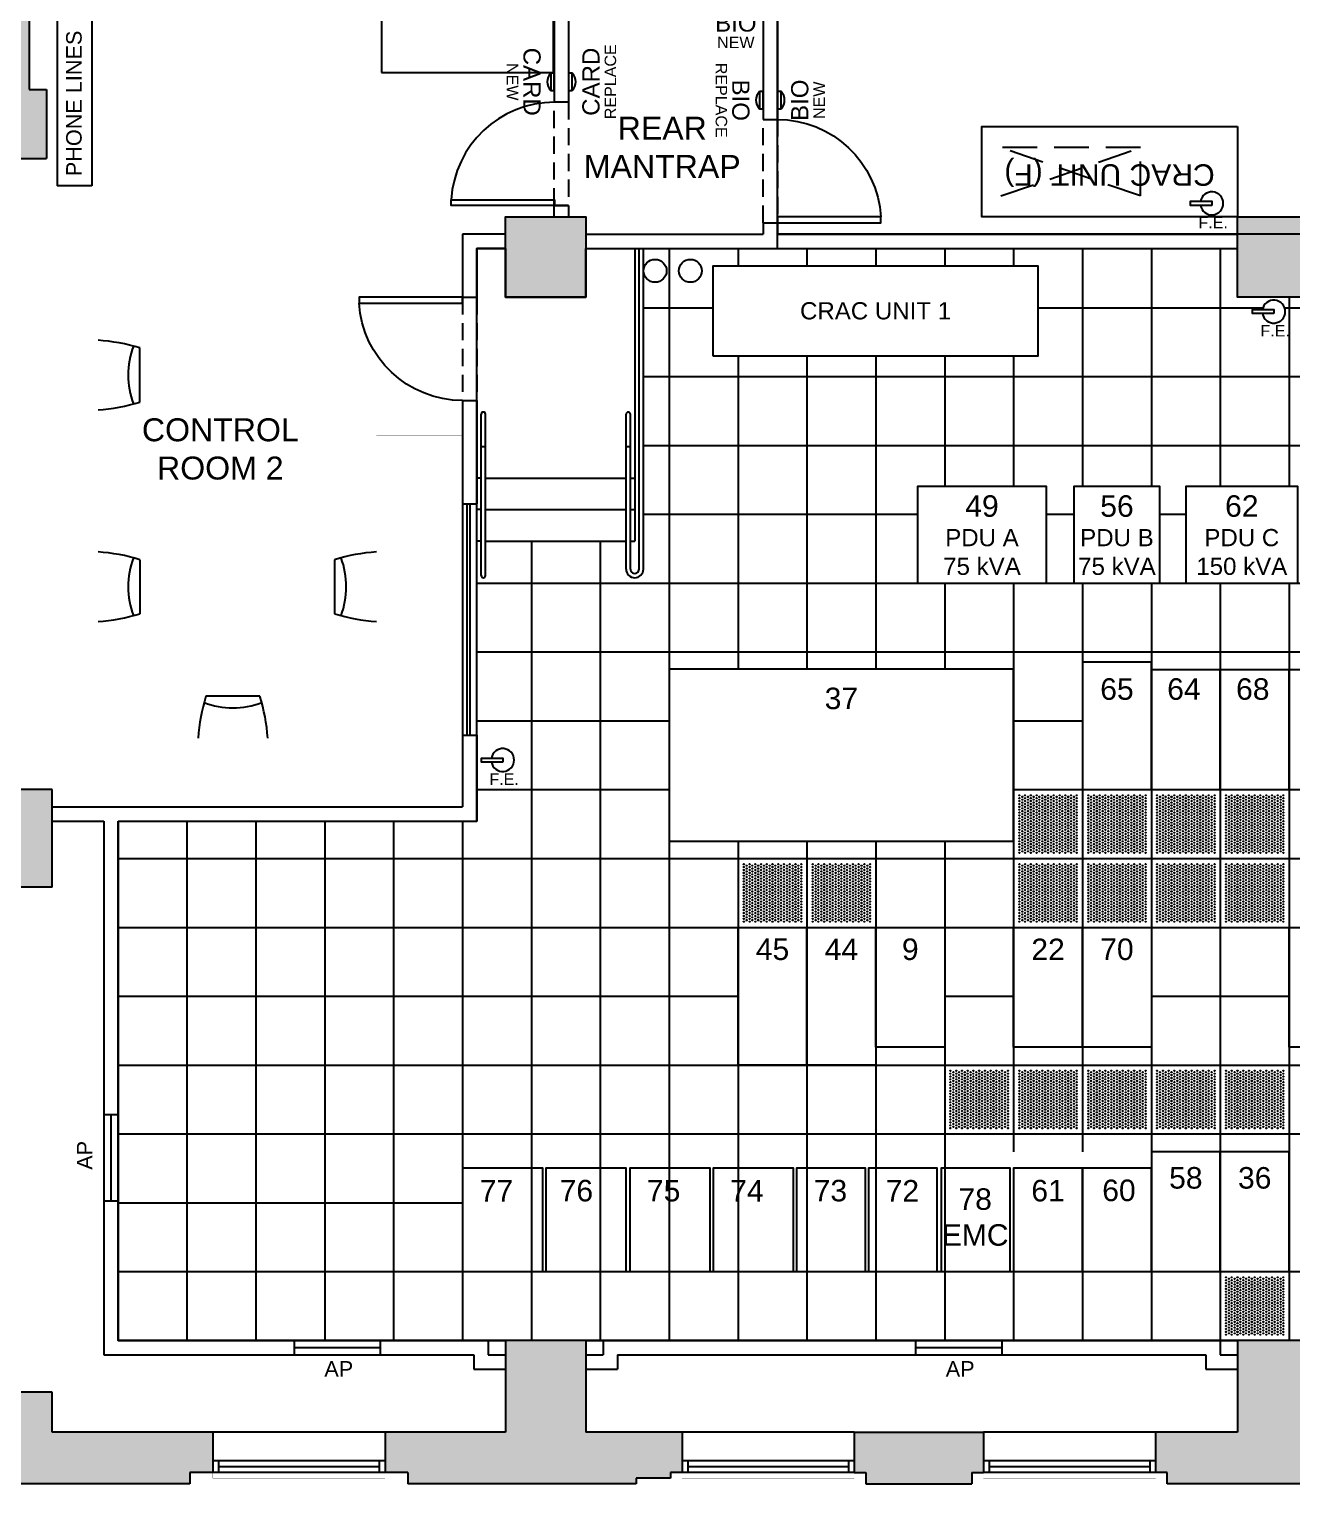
# Model space of a CAD drawing. Header units: inches. Extents: x -858 to 3182, y -300 to 4549.
# Drawn here: x 24 to 464, y 0 to 507 of the extents above; entities that cross this region are included whole.
import ezdxf
from ezdxf.enums import TextEntityAlignment as Align

# ---------------------------------------------------------------- set-up
doc = ezdxf.new("R2010")
doc.units = ezdxf.units.IN
doc.header["$LTSCALE"] = 48
doc.header["$MEASUREMENT"] = 0
doc.linetypes.add('DASHED2', pattern=[0.375, 0.25, -0.125])
doc.linetypes.add('HIDDEN2', pattern=[0.1875, 0.125, -0.0625])
for name, color, linetype in [('A-ACCESS-PANEL', 4, 'Continuous'), ('A-ANNO-TEXT', 1, 'Continuous'), ('A-ANNO-TEXT-CAB#', 2, 'Continuous'), ('A-CAS', 1, 'Continuous'), ('A-COL', 5, 'Continuous'), ('A-DOOR', 1, 'Continuous'), ('A-EXT', 5, 'Continuous'), ('A-FLOR', 4, 'Continuous'), ('A-FLOR-GRID', 8, 'Continuous'), ('A-FLOR-PATT-RAFL', 8, 'Continuous'), ('A-FLOR-STAIRS', 8, 'Continuous'), ('A-hdr', 9, 'HIDDEN2'), ('A-HTC-COL', 9, 'Continuous'), ('A-PAR', 6, 'Continuous'), ('A-PCD', 4, 'Continuous'), ('A-WIN', 1, 'Continuous'), ('E-ELEC-PDU', 5, 'Continuous'), ('F-EXT', 5, 'Continuous'), ('MECH-ACU', 5, 'Continuous'), ('T-EQP', 3, 'Continuous')]:
    doc.layers.add(name, color=color, linetype=linetype)
doc.styles.add('BLTEXT', font='arial.ttf', dxfattribs={"height": 6})
doc.styles.add('ITALICT', font='arial.ttf')
doc.styles.get("Standard").update_dxf_attribs({"font": 'arial.ttf'})
doc.styles.add('style1', font='romans.shx', dxfattribs={"height": 9})

# ---------------------------------------------------------------- blocks, each defined once
blk = doc.blocks.new('x-dor36')
blk.add_lwpolyline([(2, 36), (2, 0), (0, 0), (0, 36)], close=True)
at = {"color": 8}
blk.add_arc((-0.1, -0.04), 36.1, 0.0689, 86.658, dxfattribs=at)
blk = doc.blocks.new('FireEXTING')
blk.add_lwpolyline([(18.58, 8.51), (11.2, 8.51), (11.2, 9.92), (18.58, 9.92)], close=True)
blk.add_arc((18.58, 9.21), 4, 190.1186, 169.8814)
at = {"ltscale": 48, "insert": (19.07, 4.55), "char_height": 4, "width": 9.5181, "attachment_point": 2}
blk.add_mtext('F.E.', dxfattribs=at)
blk = doc.blocks.new('ACCESSCONTROL')
at = {"linetype": 'Continuous'}
blk.add_lwpolyline([(-3, -1.25), (3, -1.25), (3, 0), (-3, 0)], close=True, dxfattribs=at)
blk.add_arc((0, 1.73), 4.22, 224.7603, 315.2397, dxfattribs=at)
at = {"linetype": 'Continuous', "style": 'BLTEXT'}
for tag, height, p in [('ACTYPE', 6, (0, -7.76)), ('ACSTAT', 4, (0, -14.54))]:
    blk.add_attdef(tag, text='', height=height, dxfattribs=at).set_placement(p, align=Align.MIDDLE_CENTER)
blk = doc.blocks.new('VENTTILE')
for centre in [(-22, 22), (-22, 21), (-21, 21.5), (-21, 20.5), (-20, 22), (-20, 21), (-19, 21.5), (-19, 20.5), (-18, 22), (-18, 21), (-17, 21.5), (-17, 20.5), (-16, 22), (-16, 21), (-15, 21.5), (-15, 20.5), (-14, 22), (-14, 21), (-13, 21.5), (-13, 20.5), (-12, 22), (-12, 21), (-11, 21.5), (-11, 20.5), (-10, 22), (-10, 21), (-9, 21.5), (-9, 20.5), (-8, 22), (-8, 21), (-7, 21.5), (-7, 20.5), (-6, 22), (-6, 21), (-5, 21.5), (-5, 20.5), (-4, 22), (-4, 21), (-3, 21.5), (-3, 20.5), (-2, 22), (-2, 21), (-22, 20), (-22, 19), (-22, 18), (-22, 17), (-22, 16), (-21, 19.5), (-21, 18.5), (-21, 17.5), (-21, 16.5), (-21, 15.5), (-20, 20), (-20, 19), (-20, 18), (-20, 17), (-20, 16), (-19, 19.5), (-19, 18.5), (-19, 17.5), (-19, 16.5), (-19, 15.5), (-18, 20), (-18, 19), (-18, 18), (-18, 17), (-18, 16), (-17, 19.5), (-17, 18.5), (-17, 17.5), (-17, 16.5), (-17, 15.5), (-16, 20), (-16, 19), (-16, 18), (-16, 17), (-16, 16), (-15, 19.5), (-15, 18.5), (-15, 17.5), (-15, 16.5), (-15, 15.5), (-14, 20), (-14, 19), (-14, 18), (-14, 17), (-14, 16), (-13, 19.5), (-13, 18.5), (-13, 17.5), (-13, 16.5), (-13, 15.5), (-12, 20), (-12, 19), (-12, 18), (-12, 17), (-12, 16), (-11, 19.5), (-11, 18.5), (-11, 17.5), (-11, 16.5), (-11, 15.5), (-10, 20), (-10, 19), (-10, 18), (-10, 17), (-10, 16), (-9, 19.5), (-9, 18.5), (-9, 17.5), (-9, 16.5), (-9, 15.5), (-8, 20), (-8, 19), (-8, 18), (-8, 17), (-8, 16), (-7, 19.5), (-7, 18.5), (-7, 17.5), (-7, 16.5), (-7, 15.5), (-6, 20), (-6, 19), (-6, 18), (-6, 17), (-6, 16), (-5, 19.5), (-5, 18.5), (-5, 17.5), (-5, 16.5), (-5, 15.5), (-4, 20), (-4, 19), (-4, 18), (-4, 17), (-4, 16), (-3, 19.5), (-3, 18.5), (-3, 17.5), (-3, 16.5), (-3, 15.5), (-2, 20), (-2, 19), (-2, 18), (-2, 17), (-2, 16), (-22, 15), (-22, 14), (-22, 13), (-22, 12), (-22, 11), (-21, 14.5), (-21, 13.5), (-21, 12.5), (-21, 11.5), (-21, 10.5), (-20, 15), (-20, 14), (-20, 13), (-20, 12), (-20, 11), (-19, 14.5), (-19, 13.5), (-19, 12.5), (-19, 11.5), (-19, 10.5), (-18, 15), (-18, 14), (-18, 13), (-18, 12), (-18, 11), (-17, 14.5), (-17, 13.5), (-17, 12.5), (-17, 11.5), (-17, 10.5), (-16, 15), (-16, 14), (-16, 13), (-16, 12), (-16, 11), (-15, 14.5), (-15, 13.5), (-15, 12.5), (-15, 11.5), (-15, 10.5), (-14, 15), (-14, 14), (-14, 13), (-14, 12), (-14, 11), (-13, 14.5), (-13, 13.5), (-13, 12.5), (-13, 11.5), (-13, 10.5), (-12, 15), (-12, 14), (-12, 13), (-12, 12), (-12, 11), (-11, 14.5), (-11, 13.5), (-11, 12.5), (-11, 11.5), (-11, 10.5), (-10, 15), (-10, 14), (-10, 13), (-10, 12), (-10, 11), (-9, 14.5), (-9, 13.5), (-9, 12.5), (-9, 11.5), (-9, 10.5), (-8, 15), (-8, 14), (-8, 13), (-8, 12), (-8, 11), (-7, 14.5), (-7, 13.5), (-7, 12.5), (-7, 11.5), (-7, 10.5), (-6, 15), (-6, 14), (-6, 13), (-6, 12), (-6, 11), (-5, 14.5), (-5, 13.5), (-5, 12.5), (-5, 11.5), (-5, 10.5), (-4, 15), (-4, 14), (-4, 13), (-4, 12), (-4, 11), (-3, 14.5), (-3, 13.5), (-3, 12.5), (-3, 11.5), (-3, 10.5), (-2, 15), (-2, 14), (-2, 13), (-2, 12), (-2, 11), (-22, 10), (-22, 9), (-22, 8), (-22, 7), (-22, 6), (-22, 5), (-21, 9.5), (-21, 8.5), (-21, 7.5), (-21, 6.5), (-21, 5.5), (-20, 10), (-20, 9), (-20, 8), (-20, 7), (-20, 6), (-20, 5), (-19, 9.5), (-19, 8.5), (-19, 7.5), (-19, 6.5), (-19, 5.5), (-18, 10), (-18, 9), (-18, 8), (-18, 7), (-18, 6), (-18, 5), (-17, 9.5), (-17, 8.5), (-17, 7.5), (-17, 6.5), (-17, 5.5), (-16, 10), (-16, 9), (-16, 8), (-16, 7), (-16, 6), (-16, 5), (-15, 9.5), (-15, 8.5), (-15, 7.5), (-15, 6.5), (-15, 5.5), (-14, 10), (-14, 9), (-14, 8), (-14, 7), (-14, 6), (-14, 5), (-13, 9.5), (-13, 8.5), (-13, 7.5), (-13, 6.5), (-13, 5.5), (-12, 10), (-12, 9), (-12, 8), (-12, 7), (-12, 6), (-12, 5), (-11, 9.5), (-11, 8.5), (-11, 7.5), (-11, 6.5), (-11, 5.5), (-10, 10), (-10, 9), (-10, 8), (-10, 7), (-10, 6), (-10, 5), (-9, 9.5), (-9, 8.5), (-9, 7.5), (-9, 6.5), (-9, 5.5), (-8, 10), (-8, 9), (-8, 8), (-8, 7), (-8, 6), (-8, 5), (-7, 9.5), (-7, 8.5), (-7, 7.5), (-7, 6.5), (-7, 5.5), (-6, 10), (-6, 9), (-6, 8), (-6, 7), (-6, 6), (-6, 5), (-5, 9.5), (-5, 8.5), (-5, 7.5), (-5, 6.5), (-5, 5.5), (-4, 10), (-4, 9), (-4, 8), (-4, 7), (-4, 6), (-4, 5), (-3, 9.5), (-3, 8.5), (-3, 7.5), (-3, 6.5), (-3, 5.5), (-2, 10), (-2, 9), (-2, 8), (-2, 7), (-2, 6), (-2, 5), (-22, 4), (-22, 3), (-22, 2), (-21, 4.5), (-21, 3.5), (-21, 2.5), (-20, 4), (-20, 3), (-20, 2), (-19, 4.5), (-19, 3.5), (-19, 2.5), (-18, 4), (-18, 3), (-18, 2), (-17, 4.5), (-17, 3.5), (-17, 2.5), (-16, 4), (-16, 3), (-16, 2), (-15, 4.5), (-15, 3.5), (-15, 2.5), (-14, 4), (-14, 3), (-14, 2), (-13, 4.5), (-13, 3.5), (-13, 2.5), (-12, 4), (-12, 3), (-12, 2), (-11, 4.5), (-11, 3.5), (-11, 2.5), (-10, 4), (-10, 3), (-10, 2), (-9, 4.5), (-9, 3.5), (-9, 2.5), (-8, 4), (-8, 3), (-8, 2), (-7, 4.5), (-7, 3.5), (-7, 2.5), (-6, 4), (-6, 3), (-6, 2), (-5, 4.5), (-5, 3.5), (-5, 2.5), (-4, 4), (-4, 3), (-4, 2), (-3, 4.5), (-3, 3.5), (-3, 2.5), (-2, 4), (-2, 3), (-2, 2)]:
    blk.add_circle(centre, 0.0938)

msp = doc.modelspace()

# ---------------------------------------------------------------- hatches: boundary and pattern name
at = {"layer": 'A-HTC-COL'}
for points in [[(32, 884), (23.99, 884), (23.99, 1096), (31.99, 1096), (31.99, 1124), (23.99, 1124), (23.99, 1128), (11.99, 1128), (11.99, 1124), (3.99, 1124), (3.99, 1096), (11.99, 1096), (12, 884), (4, 884), (4, 856), (12, 856), (12, 686), (4, 686), (4, 658), (12, 658), (12, 486), (6, 486), (6, 462), (4, 462), (4, 456), (0, 456), (0, 420.5), (4, 420.5), (4, 416.5), (18, 416.5), (18, 462), (30, 462), (30, 486), (24, 486), (24, 658), (32, 658), (32, 686), (24, 686), (24, 856), (32, 856)], [(217.97, 413.62), (189.97, 413.62), (189.97, 441.62), (217.97, 441.62)], [(472.97, 413.62), (444.97, 413.62), (444.97, 441.62), (472.97, 441.62)], [(32, 242), (18, 242), (18, 251.5), (4, 251.5), (4, 247.5), (2, 247.5), (2, 235.5), (0, 235.5), (0, 156), (4, 156), (4, 148), (18, 148), (18, 208), (32, 208)], [(18, 32), (18, 88), (4, 88), (4, 80), (0, 80), (0, 32), (0, 0), (32, 0), (80, 0), (80, 4), (88, 4), (88, 18), (87.47, 18), (87.47, 18), (32, 18), (32, 32)], [(217.97, 50), (189.97, 50), (189.97, 18), (148, 18), (148, 4), (156, 4), (156, 0), (235.47, 0), (235.47, 2), (247.47, 2), (247.47, 4), (251.47, 4), (251.47, 18), (217.97, 18)], [(503.97, 18), (472.97, 18), (472.97, 50), (444.97, 50), (444.97, 18), (416.47, 18), (416.47, 4), (420.47, 4), (420.47, 0), (498.72, 0), (498.72, 4), (503.97, 4)], [(311.47, 18), (311.47, 4), (315.47, 4), (315.47, 0), (352.47, 0), (352.47, 4), (356.47, 4), (356.47, 18)]]:
    msp.add_hatch(color=256, dxfattribs=at).paths.add_polyline_path(points)

# ---------------------------------------------------------------- linework, layer by layer
for points in [[(284.72, 435.62), (284.72, 958.14), (684.54, 958.14), (740.12, 1003.57), (791.3, 940.96), (930.57, 940.96), (1070.45, 1055.28), (1269.79, 811.39), (1188.49, 744.94), (1420.75, 460.78), (1346.41, 400.02), (1342.54, 396.86), (1513.41, 187.8), (1513.41, 162.62), (1493.67, 162.62), (1493.67, 17.76), (834, 18), (834, 435.62), (284.72, 435.62)], [(55, 231), (180, 231), (180, 430.62), (189.97, 430.62), (189.97, 413.62), (217.97, 413.62), (217.97, 430.62), (284.72, 430.62), (284.72, 435.62), (444.97, 435.62), (444.97, 441.62), (472.97, 441.62), (472.97, 435.62), (699.97, 435.62), (699.97, 441.62), (727.97, 441.62), (727.97, 435.62), (834, 435.62), (834, 50), (55, 50)]]:
    msp.add_lwpolyline(points, close=True)
at = {"layer": 'A-ACCESS-PANEL', "color": 1}
for p, q in [((50, 128.71), (55, 128.71)), ((52.5, 128.71), (52.5, 98.71)), ((50, 98.71), (55, 98.71)), ((116.47, 45), (116.47, 50)), ((116.47, 47.5), (146.47, 47.5)), ((146.47, 45), (146.47, 50)), ((332.97, 45), (332.97, 50)), ((332.97, 47.5), (362.97, 47.5)), ((362.97, 45), (362.97, 50))]:
    msp.add_line(p, q, dxfattribs=at)
at = {"layer": 'A-CAS'}
for p, q in [((62.56, 377.09), (62.56, 395.96)), ((62.56, 322.16), (62.56, 303.29)), ((130.44, 322.16), (130.44, 303.29)), ((104.43, 274.56), (85.57, 274.56))]:
    msp.add_line(p, q, dxfattribs=at)
msp.add_lwpolyline([(146.75, 492), (206.75, 492), (206.75, 522), (146.75, 522)], close=True, dxfattribs=at)
at = {"layer": 'A-CAS', "const_width": 0.0312}
msp.add_lwpolyline([(18, 439.25), (48, 439.25), (48, 260), (145, 260), (145, 365.45), (175, 365.45)], dxfattribs=at)
at = {"layer": 'A-CAS'}
for centre, radius, start, end in [((43.56, 333.81), 64.99, 73.0021, 86.0822), ((87.28, 386.53), 28.78, 159.5124, 200.4877), ((43.56, 439.24), 64.99, 273.9179, 286.998), ((43.56, 260.01), 64.99, 73.002, 86.0821), ((149.44, 260.01), 64.99, 93.9179, 106.998), ((87.28, 312.72), 28.78, 159.5123, 200.4876), ((105.72, 312.72), 28.78, 339.5124, 20.4877), ((43.56, 365.44), 64.99, 273.9178, 286.9979), ((149.44, 365.44), 64.99, 253.0021, 266.0822), ((147.72, 255.56), 64.99, 163.0021, 176.0822), ((42.28, 255.56), 64.99, 3.9179, 16.998), ((95, 299.28), 28.78, 249.5124, 290.4877)]:
    msp.add_arc(centre, radius, start, end, dxfattribs=at)
at = {"layer": 'A-COL'}
for points in [[(217.97, 413.62), (189.97, 413.62), (189.97, 441.62), (217.97, 441.62)], [(472.97, 413.62), (444.97, 413.62), (444.97, 441.62), (472.97, 441.62)]]:
    msp.add_lwpolyline(points, close=True, dxfattribs=at)
at = {"layer": 'A-EXT'}
for p, q in [((24, 658), (24, 486)), ((24, 486), (30, 486)), ((30, 486), (30, 462)), ((18, 462), (30, 462)), ((32, 242), (18, 242)), ((32, 208), (32, 242)), ((32, 208), (18, 208)), ((217.97, 50), (189.97, 50)), ((189.97, 50), (189.97, 18)), ((217.97, 50), (217.97, 18)), ((444.97, 50), (444.97, 18)), ((472.97, 50), (444.97, 50)), ((32, 32), (18, 32)), ((32, 18), (32, 32)), ((88, 18), (32, 18)), ((88, 18), (88, 4)), ((90, 18), (90, 18)), ((146, 18), (146, 18)), ((189.97, 18), (147.47, 18)), ((148, 18), (148, 4)), ((251.47, 18), (217.97, 18)), ((251.47, 18), (251.47, 4)), ((311.47, 18), (356.47, 18)), ((311.47, 18), (311.47, 4)), ((356.47, 18), (356.47, 4)), ((416.47, 18), (416.47, 4)), ((444.97, 18), (416.47, 18)), ((32, 0), (0, 0)), ((88, 4), (80, 4)), ((80, 4), (80, 0)), ((156, 4), (148, 4)), ((156, 4), (156, 0)), ((235.47, 0), (156, 0)), ((235.47, 2), (235.47, 0)), ((247.47, 2), (235.47, 2)), ((247.47, 4), (247.47, 2)), ((251.47, 4), (247.47, 4)), ((311.47, 4), (315.47, 4)), ((315.47, 4), (315.47, 0)), ((352.47, 4), (352.47, 0)), ((352.47, 4), (356.47, 4)), ((420.47, 4), (416.47, 4)), ((420.47, 0), (420.47, 4)), ((498.72, 0), (420.47, 0)), ((80, 0), (32, 0))]:
    msp.add_line(p, q, dxfattribs=at)
msp.add_lwpolyline([(315.47, 0), (352.47, 0)], dxfattribs=at)
at = {"layer": 'A-FLOR', "color": 1}
for p, q in [((235, 430.62), (235, 328.62)), ((181.5, 350.62), (180, 350.62)), ((183, 350.62), (232, 350.62)), ((233.5, 350.62), (235, 350.62)), ((181.5, 339.62), (180, 339.62)), ((183, 339.62), (232, 339.62)), ((233.5, 339.62), (235, 339.62)), ((181.5, 328.62), (180, 328.62)), ((233.5, 328.62), (235, 328.62))]:
    msp.add_line(p, q, dxfattribs=at)
msp.add_lwpolyline([(183, 328.62), (232, 328.62)], dxfattribs=at)
at = {"layer": 'A-FLOR-PATT-RAFL'}
for p, q in [((247, 430.62), (247, 50)), ((271, 430.62), (271, 424.62)), ((295, 430.62), (295, 424.62)), ((319, 430.62), (319, 424.62)), ((343, 430.62), (343, 424.62)), ((367, 430.62), (367, 424.62)), ((391, 430.62), (391, 347.62)), ((415, 430.62), (415, 347.62)), ((439, 430.62), (439, 347.62)), ((463, 413.62), (463, 347.62)), ((238, 410), (262.35, 410)), ((375.45, 410), (453.87, 410)), ((461.39, 410), (469.97, 410)), ((271, 393.12), (271, 284)), ((295, 393.12), (295, 284)), ((319, 393.12), (319, 284)), ((343, 393.12), (343, 347.62)), ((367, 393.12), (367, 347.62)), ((238, 386), (469.97, 386)), ((238, 362), (469.97, 362)), ((238, 338), (333.48, 338)), ((378.48, 338), (388, 338)), ((418, 338), (427, 338)), ((199, 328.62), (199, 50)), ((223, 328.62), (223, 50)), ((180, 314), (829, 314)), ((343, 314), (343, 284)), ((367, 314), (367, 115.71)), ((391, 314), (391, 115.71)), ((415, 314), (415, 194)), ((439, 314), (439, 194)), ((463, 314), (463, 50)), ((180, 290), (829, 290)), ((180, 266), (247, 266)), ((367, 266), (391, 266)), ((180, 242), (247, 242)), ((367, 242), (829, 242)), ((79, 231), (79, 50)), ((103, 231), (103, 122)), ((127, 231), (127, 122)), ((151, 231), (151, 122)), ((175, 231), (175, 122)), ((271, 224), (271, 50)), ((295, 224), (295, 50)), ((319, 224), (319, 50)), ((343, 224), (343, 50)), ((55, 218), (829, 218)), ((55, 194), (829, 194)), ((415, 194), (415, 115.71)), ((439, 194), (439, 50)), ((55, 170), (79, 170)), ((79, 170), (271, 170)), ((343, 170), (367, 170)), ((415, 170), (463, 170)), ((55, 146), (79, 146)), ((79, 146), (829, 146)), ((103, 128), (103, 50)), ((127, 128), (127, 50)), ((151, 128), (151, 50)), ((175, 128), (175, 50)), ((55, 122), (829, 122)), ((55, 98), (175, 98)), ((55, 74), (151, 74)), ((151, 74), (367, 74)), ((367, 74), (367, 50)), ((391, 74), (391, 50)), ((415, 74), (415, 50)), ((439, 74), (829, 74)), ((183.97, 50), (189.97, 50)), ((217.97, 50), (223.97, 50)), ((439, 50), (444.97, 50))]:
    msp.add_line(p, q, dxfattribs=at)
at = {"layer": 'A-FLOR-STAIRS', "color": 1}
for p, q in [((236.5, 318.87), (236.5, 430.62)), ((238, 318.87), (238, 430.62)), ((181.5, 316.62), (181.5, 372.87)), ((183, 316.62), (183, 372.87)), ((232, 318.87), (232, 372.87)), ((233.5, 318.87), (233.5, 372.87)), ((181.5, 361.62), (183, 361.62)), ((232, 361.62), (233.5, 361.62))]:
    msp.add_line(p, q, dxfattribs=at)
for centre, radius, start, end in [((182.25, 372.87), 0.75, 0.0003, 180.0003), ((232.75, 372.87), 0.75, 359.9997, 179.9997), ((182.25, 316.62), 0.75, 180.0003, 0.0003), ((235, 318.87), 3, 179.9996, 359.9996), ((235, 318.87), 1.5, 179.9134, 359.9996)]:
    msp.add_arc(centre, radius, start, end, dxfattribs=at)
at = {"layer": 'A-hdr'}
for p, q in [((206.97, 445.62), (206.97, 481.62)), ((211.97, 481.62), (211.97, 445.62)), ((279.72, 439.62), (279.72, 475.62)), ((284.72, 475.62), (284.72, 439.62)), ((175, 413.62), (175, 377.62)), ((180, 413.62), (180, 377.62))]:
    msp.add_line(p, q, dxfattribs=at)
at = {"layer": 'A-PAR'}
for p, q in [((206.97, 522), (206.97, 481.62)), ((211.97, 517), (211.97, 481.62)), ((279.72, 517), (279.72, 475.62)), ((284.72, 511), (284.72, 475.62)), ((211.97, 481.62), (206.97, 481.62)), ((211.97, 481.62), (206.97, 481.62)), ((279.72, 475.62), (284.72, 475.62)), ((206.97, 441.62), (206.97, 445.62)), ((206.97, 445.62), (211.97, 445.62)), ((211.97, 445.62), (207.14, 445.62)), ((211.97, 445.62), (211.97, 441.62)), ((279.72, 439.62), (279.72, 435.62)), ((279.72, 439.62), (284.72, 439.62)), ((284.72, 439.62), (284.72, 435.62)), ((175, 435.62), (175, 413.62)), ((189.97, 435.62), (175, 435.62)), ((217.97, 435.62), (279.72, 435.62)), ((284.72, 435.62), (444.97, 435.62)), ((180, 430.62), (180, 413.62)), ((189.97, 430.62), (180, 430.62)), ((217.97, 430.62), (444.97, 430.62)), ((175, 413.62), (180, 413.62)), ((175, 413.62), (180, 413.62)), ((175, 377.62), (180, 377.62)), ((175, 377.6), (175, 341.6)), ((180, 377.6), (180, 341.6)), ((175, 341.6), (180, 341.6)), ((175, 261), (180, 261)), ((175, 261), (175, 238.62)), ((175, 261), (175, 236)), ((180, 261), (180, 238.62)), ((180, 261), (180, 231)), ((32, 236), (175, 236)), ((32, 231), (50, 231)), ((50, 231), (50, 45)), ((55, 231), (55, 50)), ((55, 231), (180, 231)), ((55, 50), (183.97, 50)), ((183.97, 50), (183.97, 45)), ((223.97, 50), (438.97, 50)), ((223.97, 50), (223.97, 45)), ((438.97, 50), (438.97, 45)), ((50, 45), (178.97, 45)), ((178.97, 45), (178.97, 40)), ((183.97, 45), (189.97, 45)), ((217.97, 45), (223.97, 45)), ((228.97, 45), (433.97, 45)), ((228.97, 45), (228.97, 40)), ((433.97, 45), (433.97, 40)), ((438.97, 45), (444.97, 45)), ((178.97, 40), (189.97, 40)), ((217.97, 40), (228.97, 40)), ((433.97, 40), (444.97, 40))]:
    msp.add_line(p, q, dxfattribs=at)
at = {"layer": 'A-PAR', "color": 1}
for p, q in [((175, 341.6), (175, 261)), ((180, 261), (180, 341.6))]:
    msp.add_line(p, q, dxfattribs=at)
at = {"layer": 'A-WIN'}
for p, q in [((176.5, 341.6), (176.5, 261)), ((177.5, 341.6), (177.5, 261)), ((147.47, 18), (87.47, 18)), ((311.47, 18), (251.47, 18)), ((253.47, 18), (253.47, 18)), ((416.47, 18), (356.47, 18)), ((148, 8), (88, 8)), ((90, 8), (90, 4)), ((146, 6), (90, 6)), ((146, 8), (146, 4)), ((311.47, 8), (251.47, 8)), ((253.47, 8), (253.47, 4)), ((309.47, 6), (253.47, 6)), ((309.47, 8), (309.47, 4)), ((416.47, 8), (356.47, 8)), ((358.47, 8), (358.47, 4)), ((414.47, 6), (358.47, 6)), ((414.47, 8), (414.47, 4)), ((148, 4), (88, 4)), ((311.47, 4), (251.47, 4)), ((416.47, 4), (356.47, 4))]:
    msp.add_line(p, q, dxfattribs=at)
at = {"layer": 'A-WIN', "const_width": 0.0312}
for points in [[(88, 4), (88, 2), (148, 2), (148, 4)], [(251.47, 4), (251.47, 2), (311.47, 2), (311.47, 4)], [(356.47, 4), (356.47, 2), (416.47, 2), (416.47, 4)]]:
    msp.add_lwpolyline(points, dxfattribs=at)
at = {"layer": 'E-ELEC-PDU'}
for points in [[(333.48, 314), (378.48, 314), (378.48, 347.62), (333.48, 347.62)], [(388, 314), (418, 314), (418, 347.62), (388, 347.62)], [(427, 314), (466, 314), (466, 347.62), (427, 347.62)]]:
    msp.add_lwpolyline(points, close=True, dxfattribs=at)
at = {"layer": 'MECH-ACU', "color": 9, "linetype": 'DASHED2'}
for p, q in [((411.17, 465.81), (362.57, 465.81)), ((411.17, 448.93), (362.57, 465.81)), ((362.57, 448.93), (411.17, 465.81)), ((411.17, 448.93), (411.17, 465.81))]:
    msp.add_line(p, q, dxfattribs=at)
at = {"layer": 'MECH-ACU'}
for points in [[(444.97, 473.12), (444.97, 441.62), (355.87, 441.62), (355.87, 473.12)], [(262.35, 393.12), (262.35, 424.62), (375.45, 424.62), (375.45, 393.12)]]:
    msp.add_lwpolyline(points, close=True, dxfattribs=at)
for centre in [(242.09, 422.85), (254.39, 422.85)]:
    msp.add_circle(centre, 4, dxfattribs=at)
at = {"layer": 'T-EQP'}
for p, q in [((33.8, 510.73), (33.8, 452.5)), ((45.8, 510.73), (45.8, 452.5)), ((45.8, 452.5), (33.8, 452.5))]:
    msp.add_line(p, q, dxfattribs=at)
for points in [[(247, 224), (367, 224), (367, 284), (247, 284)], [(391, 242), (415, 242), (415, 286.46), (391, 286.46)], [(415, 242), (439, 242), (439, 283.71), (415, 283.71)], [(439, 242), (463, 242), (463, 283.71), (439, 283.71)], [(463, 242), (487, 242), (487, 283.71), (463, 283.71)], [(271, 194), (295, 194), (295, 146), (271, 146)], [(295, 194), (319, 194), (319, 146), (295, 146)], [(319, 194), (343, 194), (343, 152.29), (319, 152.29)], [(367, 194), (391, 194), (391, 152.29), (367, 152.29)], [(391, 194), (415, 194), (415, 152.29), (391, 152.29)], [(463, 194), (487, 194), (487, 152.29), (463, 152.29)], [(415, 74), (439, 74), (439, 115.71), (415, 115.71)], [(439, 74), (463, 74), (463, 115.71), (439, 115.71)], [(175, 74), (203, 74), (203, 110), (175, 110)], [(204, 74), (232, 74), (232, 110), (204, 110)], [(233.27, 74), (261.27, 74), (261.27, 110), (233.27, 110)], [(262.27, 74), (290.27, 74), (290.27, 110), (262.27, 110)], [(291.36, 74), (315.36, 74), (315.36, 110), (291.36, 110)], [(316.42, 74), (340.42, 74), (340.42, 110), (316.42, 110)], [(341.79, 74), (365.79, 74), (365.79, 110), (341.79, 110)], [(367, 74), (391, 74), (391, 110), (367, 110)], [(391, 74), (415, 74), (415, 110), (391, 110)]]:
    msp.add_lwpolyline(points, close=True, dxfattribs=at)

# ---------------------------------------------------------------- block references
at = {"layer": 'A-DOOR', "rotation": 90}
msp.add_blockref('x-dor36', (207.06, 445.62), dxfattribs=at)
at = {"layer": 'A-DOOR', "xscale": -1}
for p, rotation in [((284.72, 439.62), 270), ((175, 413.62), 90)]:
    msp.add_blockref('x-dor36', p, dxfattribs=dict(at, rotation=rotation))
at = {"layer": 'A-FLOR-GRID'}
for p in [(391, 218), (415, 218), (439, 218), (463, 218), (295, 194), (319, 194), (391, 194), (415, 194), (439, 194), (463, 194), (367, 122), (391, 122), (415, 122), (439, 122), (463, 122), (463, 50)]:
    msp.add_blockref('VENTTILE', p, dxfattribs=at)
at = {"layer": 'A-PCD'}
msp.add_blockref('ACCESSCONTROL', (270.22, 517), dxfattribs=at).add_auto_attribs({'ACTYPE': 'BIO', 'ACSTAT': 'NEW'})
for p, rotation, values in [((206.97, 488.75), 269.9999870623528, {'ACTYPE': 'CARD', 'ACSTAT': 'NEW'}), ((211.97, 488.75), 90, {'ACTYPE': 'CARD', 'ACSTAT': 'REPLACE'}), ((279.72, 482.3), 269.9999870623528, {'ACTYPE': 'BIO', 'ACSTAT': 'REPLACE'}), ((284.72, 482.3), 90, {'ACTYPE': 'BIO', 'ACSTAT': 'NEW'})]:
    msp.add_blockref('ACCESSCONTROL', p, dxfattribs=dict(at, rotation=rotation)).add_auto_attribs(values)
at = {"layer": 'F-EXT'}
for p in [(417.47, 437.15), (439.05, 399.42), (170.42, 243.1)]:
    msp.add_blockref('FireEXTING', p, dxfattribs=at)

# ---------------------------------------------------------------- texts
at = {"layer": 'A-ANNO-TEXT', "insert": (36.9, 481.2), "char_height": 5.4, "width": 81, "attachment_point": 2, "rotation": 90, "style": 'ITALICT'}
msp.add_mtext('PHONE LINES', dxfattribs=at)
msp.add_mtext('PHONE LINES', dxfattribs=at)
at = {"layer": 'A-ANNO-TEXT', "char_height": 8, "attachment_point": 5, "style": 'style1'}
for s, insert, width in [('{\\fArial|b0|i0|c0|p34;REAR \\PMANTRAP}', (244.59, 465.89), 125.0983), ('{\\fArial|b0|i0|c0|p34;CONTROL ^JROOM 2}', (90.61, 360.71), 137.0772)]:
    msp.add_mtext(s, dxfattribs=dict(at, insert=insert, width=width))
at = {"layer": 'A-ANNO-TEXT', "insert": (400.42, 457.37), "char_height": 7.5, "width": 78.5093, "attachment_point": 5, "rotation": 180}
msp.add_mtext('CRAC UNIT (F)', dxfattribs=at)
at = {"layer": 'A-ANNO-TEXT', "char_height": 6, "attachment_point": 5}
for s, insert, width in [('CRAC UNIT 1', (318.9, 408.87), 78.5093), ('PDU A\\P75 kVA', (355.98, 324.81), 67.9185), ('PDU B\\P75 kVA', (403, 324.81), 67.9185), ('PDU C\\P150 kVA', (446.5, 324.81), 67.9185)]:
    msp.add_mtext(s, dxfattribs=dict(at, insert=insert, width=width))
at = {"layer": 'A-ANNO-TEXT', "color": 1, "insert": (40.66, 114.53), "char_height": 5.4, "width": 81, "attachment_point": 2, "rotation": 90, "style": 'ITALICT'}
msp.add_mtext('AP', dxfattribs=at)
at = {"layer": 'A-ANNO-TEXT', "color": 1, "char_height": 5.4, "width": 81, "attachment_point": 2, "style": 'ITALICT'}
for insert in [(131.88, 42.8), (348.38, 42.8)]:
    msp.add_mtext('AP', dxfattribs=dict(at, insert=insert))
at = {"layer": 'A-ANNO-TEXT-CAB#', "char_height": 7.5, "width": 16.315, "attachment_point": 5}
for s, insert in [('49', (355.98, 340.81)), ('56', (403, 340.81)), ('62', (446.5, 340.81)), ('65', (403, 277.02)), ('64', (426.33, 277.02)), ('68', (450.33, 277.02)), ('37', (307, 273.75)), ('45', (283, 186.31)), ('44', (307, 186.31)), ('9', (331, 186.31)), ('22', (379, 186.31)), ('70', (403, 186.31)), ('58', (427, 106.63)), ('36', (451, 106.63)), ('77', (186.82, 102.18)), ('76', (214.66, 102.18)), ('75', (245.08, 102.18)), ('74', (274.08, 102.18)), ('73', (303.17, 102.18)), ('72', (328.24, 102.18)), ('78\\PEMC', (353.6, 92.97)), ('61', (379, 102.18)), ('60', (403.7, 102.27))]:
    msp.add_mtext(s, dxfattribs=dict(at, insert=insert))

doc.saveas('drawing.dxf')
